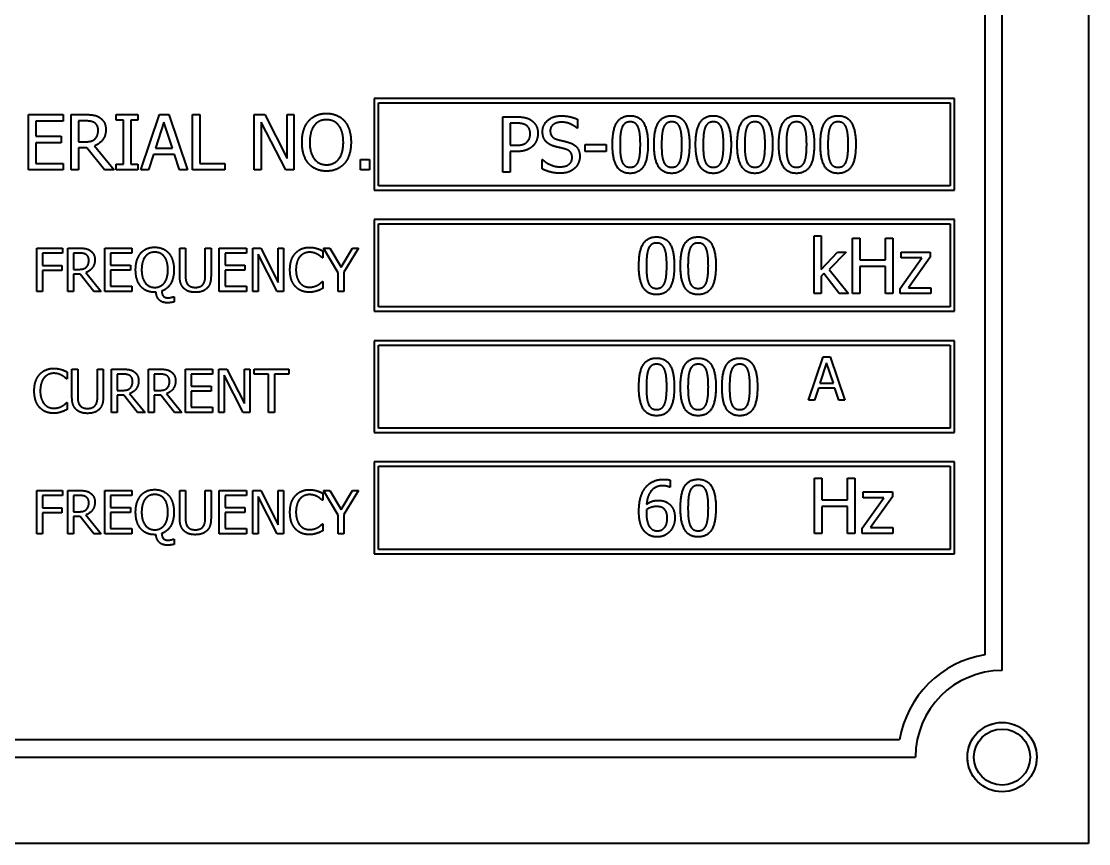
# Model space of a CAD drawing. Header units: inches. Extents: x 6934 to 18973, y 4254 to 7629.
# Drawn here: x 9976.4 to 10038.1, y 5475.7 to 5523.2 of the extents above; entities that cross this region are included whole.
import ezdxf

# ---------------------------------------------------------------- set-up
doc = ezdxf.new("R2010")
doc.units = ezdxf.units.IN
doc.header["$MEASUREMENT"] = 0
doc.layers.add('POWER SUPPLY CASE OUTLINE$0$가시적인 것(ISO)', color=3, linetype='Continuous', lineweight=40, true_color=0x00ff00)
doc.layers.add('POWER SUPPLY CASE OUTLINE$0$가시적인 좁은 것(ISO)', color=3, linetype='Continuous', lineweight=35, true_color=0x00ff00)

msp = doc.modelspace()

# ---------------------------------------------------------------- linework, layer by layer
at = {"layer": 'POWER SUPPLY CASE OUTLINE$0$가시적인 것(ISO)'}
for p, q in [((10038.072, 5570.744), (10038.072, 5475.744)), ((10033.072, 5485.744), (10033.072, 5560.744)), ((10032.072, 5559.828), (10032.072, 5486.66)), ((9996.822, 5518.794), (9996.822, 5513.494)), ((10030.322, 5518.794), (9996.822, 5518.794)), ((10030.322, 5513.494), (10030.322, 5518.794)), ((9997.072, 5513.744), (9997.072, 5518.544)), ((9997.072, 5518.544), (10030.072, 5518.544)), ((10030.072, 5518.544), (10030.072, 5513.744)), ((9976.847, 5514.659), (9976.847, 5517.859)), ((9976.847, 5517.859), (9978.849, 5517.859)), ((9978.849, 5517.48), (9977.272, 5517.48)), ((9977.272, 5517.48), (9977.272, 5516.604)), ((9978.849, 5517.859), (9978.849, 5517.48)), ((9979.316, 5514.659), (9979.316, 5517.859)), ((9979.316, 5517.859), (9980.14, 5517.859)), ((9979.741, 5517.491), (9979.741, 5516.287)), ((9980.164, 5517.491), (9979.741, 5517.491)), ((9981.922, 5517.532), (9981.922, 5517.859)), ((9981.922, 5517.859), (9983.161, 5517.859)), ((9982.329, 5517.532), (9981.922, 5517.532)), ((9982.329, 5514.986), (9982.329, 5517.532)), ((9983.161, 5517.532), (9982.754, 5517.532)), ((9982.754, 5517.532), (9982.754, 5514.986)), ((9983.161, 5517.859), (9983.161, 5517.532)), ((9983.343, 5514.659), (9984.422, 5517.859)), ((9984.422, 5517.859), (9984.946, 5517.859)), ((9984.946, 5517.859), (9986.024, 5514.659)), ((9986.328, 5514.659), (9986.328, 5517.859)), ((9986.328, 5517.859), (9986.753, 5517.859)), ((9986.753, 5517.859), (9986.753, 5515.038)), ((9989.891, 5514.659), (9989.891, 5517.859)), ((9989.891, 5517.859), (9990.495, 5517.859)), ((9990.495, 5517.859), (9991.784, 5515.325)), ((9991.784, 5515.325), (9991.784, 5517.859)), ((9991.784, 5517.859), (9992.181, 5517.859)), ((9992.181, 5517.859), (9992.181, 5514.659)), ((10004.244, 5517.729), (10005.048, 5517.729)), ((10004.244, 5514.529), (10004.244, 5517.729)), ((10008.564, 5517.579), (10008.564, 5517.071)), ((9984.673, 5517.423), (9984.181, 5515.917)), ((9985.169, 5515.917), (9984.673, 5517.423)), ((9991.703, 5514.659), (9990.288, 5517.418)), ((9990.288, 5517.418), (9990.288, 5514.659)), ((10004.669, 5517.361), (10004.669, 5516.085)), ((10005.022, 5517.361), (10004.669, 5517.361)), ((10008.564, 5517.071), (10008.533, 5517.071)), ((9977.272, 5516.604), (9978.743, 5516.604)), ((9978.743, 5516.604), (9978.743, 5516.225)), ((9979.741, 5516.287), (9980.114, 5516.287)), ((9978.743, 5516.225), (9977.272, 5516.225)), ((9977.272, 5516.225), (9977.272, 5515.038)), ((9980.229, 5515.932), (9979.741, 5515.932)), ((9979.741, 5515.932), (9979.741, 5514.659)), ((9981.24, 5514.659), (9980.229, 5515.932)), ((9980.654, 5516.052), (9981.792, 5514.659)), ((9984.181, 5515.917), (9985.169, 5515.917)), ((10004.669, 5516.085), (10004.959, 5516.085)), ((10005.029, 5515.722), (10004.669, 5515.722)), ((10004.669, 5515.722), (10004.669, 5514.529)), ((10008.992, 5515.735), (10008.992, 5516.124)), ((10008.992, 5516.124), (10010.203, 5516.124)), ((10010.203, 5515.735), (10008.992, 5515.735)), ((10010.203, 5516.124), (10010.203, 5515.735)), ((9977.272, 5515.038), (9978.849, 5515.038)), ((9978.849, 5515.038), (9978.849, 5514.659)), ((9984.064, 5515.554), (9983.773, 5514.659)), ((9985.285, 5515.554), (9984.064, 5515.554)), ((9985.576, 5514.659), (9985.285, 5515.554)), ((9986.753, 5515.038), (9988.182, 5515.038)), ((9988.182, 5515.038), (9988.182, 5514.659)), ((9996.026, 5514.659), (9996.026, 5515.271)), ((9996.026, 5515.271), (9996.54, 5515.271)), ((9996.54, 5515.271), (9996.54, 5514.659)), ((10006.513, 5514.721), (10006.513, 5515.256)), ((10006.513, 5515.256), (10006.544, 5515.256)), ((9978.849, 5514.659), (9976.847, 5514.659)), ((9979.741, 5514.659), (9979.316, 5514.659)), ((9981.792, 5514.659), (9981.24, 5514.659)), ((9981.922, 5514.659), (9981.922, 5514.986)), ((9981.922, 5514.986), (9982.329, 5514.986)), ((9983.161, 5514.659), (9981.922, 5514.659)), ((9982.754, 5514.986), (9983.161, 5514.986)), ((9983.161, 5514.986), (9983.161, 5514.659)), ((9983.773, 5514.659), (9983.343, 5514.659)), ((9986.024, 5514.659), (9985.576, 5514.659)), ((9988.182, 5514.659), (9986.328, 5514.659)), ((9990.288, 5514.659), (9989.891, 5514.659)), ((9992.181, 5514.659), (9991.703, 5514.659)), ((9996.54, 5514.659), (9996.026, 5514.659)), ((10004.669, 5514.529), (10004.244, 5514.529)), ((9996.822, 5513.494), (10030.322, 5513.494)), ((10030.072, 5513.744), (9997.072, 5513.744)), ((9996.822, 5511.794), (9996.822, 5506.494)), ((10030.322, 5511.794), (9996.822, 5511.794)), ((9997.072, 5506.744), (9997.072, 5511.544)), ((9997.072, 5511.544), (10030.072, 5511.544)), ((10030.072, 5511.544), (10030.072, 5506.744)), ((10030.322, 5506.494), (10030.322, 5511.794)), ((10022.213, 5507.518), (10022.213, 5510.86)), ((10022.213, 5510.86), (10022.617, 5510.86)), ((10022.617, 5510.86), (10022.617, 5508.905)), ((10024.435, 5507.518), (10024.435, 5510.718)), ((10024.435, 5510.718), (10024.86, 5510.718)), ((10024.86, 5510.718), (10024.86, 5509.463)), ((10026.333, 5509.463), (10026.333, 5510.718)), ((10026.333, 5510.718), (10026.758, 5510.718)), ((10026.758, 5510.718), (10026.758, 5507.518)), ((9977.326, 5507.645), (9977.326, 5510.145)), ((9977.326, 5510.145), (9978.821, 5510.145)), ((9978.821, 5510.145), (9978.821, 5509.849)), ((9979.118, 5507.645), (9979.118, 5510.145)), ((9979.118, 5510.145), (9979.763, 5510.145)), ((9981.252, 5507.645), (9981.252, 5510.145)), ((9981.252, 5510.145), (9982.816, 5510.145)), ((9982.816, 5510.145), (9982.816, 5509.849)), ((9985.583, 5508.585), (9985.583, 5510.145)), ((9985.583, 5510.145), (9985.915, 5510.145)), ((9985.915, 5510.145), (9985.915, 5508.585)), ((9987.06, 5508.576), (9987.06, 5510.145)), ((9987.06, 5510.145), (9987.392, 5510.145)), ((9987.392, 5510.145), (9987.392, 5508.585)), ((9987.868, 5507.645), (9987.868, 5510.145)), ((9987.868, 5510.145), (9989.433, 5510.145)), ((9989.433, 5510.145), (9989.433, 5509.849)), ((9989.797, 5507.645), (9989.797, 5510.145)), ((9989.797, 5510.145), (9990.269, 5510.145)), ((9990.269, 5510.145), (9991.276, 5508.165)), ((9991.276, 5508.165), (9991.276, 5510.145)), ((9991.276, 5510.145), (9991.586, 5510.145)), ((9991.586, 5510.145), (9991.586, 5507.645)), ((9993.886, 5510.145), (9994.254, 5510.145)), ((9994.73, 5508.716), (9993.886, 5510.145)), ((9994.254, 5510.145), (9994.898, 5509.044)), ((9994.898, 5509.044), (9995.555, 5510.145)), ((9995.907, 5510.145), (9995.063, 5508.751)), ((9995.555, 5510.145), (9995.907, 5510.145)), ((9978.821, 5509.849), (9977.658, 5509.849)), ((9977.658, 5509.849), (9977.658, 5509.144)), ((9979.451, 5509.857), (9979.451, 5508.917)), ((9979.781, 5509.857), (9979.451, 5509.857)), ((9982.816, 5509.849), (9981.584, 5509.849)), ((9981.584, 5509.849), (9981.584, 5509.164)), ((9989.433, 5509.849), (9988.201, 5509.849)), ((9988.201, 5509.849), (9988.201, 5509.164)), ((9991.213, 5507.645), (9990.107, 5509.8)), ((9990.107, 5509.8), (9990.107, 5507.645)), ((9993.847, 5509.577), (9993.821, 5509.577)), ((9993.847, 5509.978), (9993.847, 5509.577)), ((10022.617, 5508.905), (10023.566, 5509.919)), ((10024.069, 5509.919), (10023.084, 5508.915)), ((10023.566, 5509.919), (10024.069, 5509.919)), ((10024.86, 5509.463), (10026.333, 5509.463)), ((10027.189, 5507.818), (10028.444, 5509.587)), ((10027.241, 5509.587), (10027.241, 5509.919)), ((10027.241, 5509.919), (10028.929, 5509.919)), ((10028.444, 5509.587), (10027.241, 5509.587)), ((10028.929, 5509.631), (10027.669, 5507.857)), ((10028.929, 5509.919), (10028.929, 5509.631)), ((9977.658, 5509.144), (9978.772, 5509.144)), ((9978.772, 5508.848), (9977.658, 5508.848)), ((9977.658, 5508.848), (9977.658, 5507.645)), ((9978.772, 5509.144), (9978.772, 5508.848)), ((9979.451, 5508.917), (9979.742, 5508.917)), ((9981.584, 5509.164), (9982.733, 5509.164)), ((9981.584, 5508.868), (9981.584, 5507.94)), ((9982.733, 5508.868), (9981.584, 5508.868)), ((9982.733, 5509.164), (9982.733, 5508.868)), ((9988.201, 5509.164), (9989.349, 5509.164)), ((9988.201, 5508.868), (9988.201, 5507.94)), ((9989.349, 5508.868), (9988.201, 5508.868)), ((9989.349, 5509.164), (9989.349, 5508.868)), ((10023.084, 5508.915), (10024.202, 5507.518)), ((10026.333, 5509.084), (10024.86, 5509.084)), ((10024.86, 5509.084), (10024.86, 5507.518)), ((10026.333, 5507.518), (10026.333, 5509.084)), ((9979.832, 5508.639), (9979.451, 5508.639)), ((9979.451, 5508.639), (9979.451, 5507.645)), ((9980.622, 5507.645), (9979.832, 5508.639)), ((9980.164, 5508.732), (9981.053, 5507.645)), ((9994.73, 5507.645), (9994.73, 5508.716)), ((9995.063, 5508.751), (9995.063, 5507.645)), ((10022.778, 5508.677), (10022.617, 5508.521)), ((10022.617, 5508.521), (10022.617, 5507.518)), ((10023.67, 5507.518), (10022.778, 5508.677)), ((9977.658, 5507.645), (9977.326, 5507.645)), ((9979.451, 5507.645), (9979.118, 5507.645)), ((9981.053, 5507.645), (9980.622, 5507.645)), ((9982.816, 5507.645), (9981.252, 5507.645)), ((9981.584, 5507.94), (9982.816, 5507.94)), ((9982.816, 5507.94), (9982.816, 5507.645)), ((9989.433, 5507.645), (9987.868, 5507.645)), ((9988.201, 5507.94), (9989.433, 5507.94)), ((9989.433, 5507.94), (9989.433, 5507.645)), ((9990.107, 5507.645), (9989.797, 5507.645)), ((9991.586, 5507.645), (9991.213, 5507.645)), ((9993.823, 5508.212), (9993.847, 5508.212)), ((9993.847, 5508.212), (9993.847, 5507.815)), ((9995.063, 5507.645), (9994.73, 5507.645)), ((10027.189, 5507.518), (10027.189, 5507.818)), ((10027.669, 5507.857), (10028.952, 5507.857)), ((10028.952, 5507.857), (10028.952, 5507.518)), ((9984.22, 5507.592), (9984.143, 5507.592)), ((9985.212, 5507.335), (9985.257, 5507.335)), ((9985.257, 5507.335), (9985.257, 5507.033)), ((10022.617, 5507.518), (10022.213, 5507.518)), ((10024.202, 5507.518), (10023.67, 5507.518)), ((10024.86, 5507.518), (10024.435, 5507.518)), ((10026.758, 5507.518), (10026.333, 5507.518)), ((10028.952, 5507.518), (10027.189, 5507.518)), ((9996.822, 5506.494), (10030.322, 5506.494)), ((10030.072, 5506.744), (9997.072, 5506.744)), ((9996.822, 5504.794), (9996.822, 5499.494)), ((10030.322, 5504.794), (9996.822, 5504.794)), ((9997.072, 5499.744), (9997.072, 5504.544)), ((9997.072, 5504.544), (10030.072, 5504.544)), ((10030.072, 5504.544), (10030.072, 5499.744)), ((10030.322, 5499.494), (10030.322, 5504.794)), ((10021.903, 5501.36), (10022.746, 5503.86)), ((10022.943, 5503.52), (10022.558, 5502.343)), ((10022.746, 5503.86), (10023.155, 5503.86)), ((10023.33, 5502.343), (10022.943, 5503.52)), ((10023.155, 5503.86), (10023.998, 5501.36)), ((9979.08, 5502.987), (9979.08, 5502.585)), ((9979.36, 5501.593), (9979.36, 5503.153)), ((9979.36, 5503.153), (9979.692, 5503.153)), ((9979.692, 5503.153), (9979.692, 5501.593)), ((9980.836, 5501.585), (9980.836, 5503.153)), ((9980.836, 5503.153), (9981.169, 5503.153)), ((9981.169, 5503.153), (9981.169, 5501.593)), ((9981.645, 5500.653), (9981.645, 5503.153)), ((9981.645, 5503.153), (9982.289, 5503.153)), ((9981.977, 5502.865), (9981.977, 5501.925)), ((9982.307, 5502.865), (9981.977, 5502.865)), ((9983.778, 5500.653), (9983.778, 5503.153)), ((9983.778, 5503.153), (9984.422, 5503.153)), ((9984.11, 5502.865), (9984.11, 5501.925)), ((9984.441, 5502.865), (9984.11, 5502.865)), ((9985.911, 5500.653), (9985.911, 5503.153)), ((9985.911, 5503.153), (9987.475, 5503.153)), ((9987.475, 5502.857), (9986.244, 5502.857)), ((9986.244, 5502.857), (9986.244, 5502.172)), ((9987.475, 5503.153), (9987.475, 5502.857)), ((9987.84, 5500.653), (9987.84, 5503.153)), ((9987.84, 5503.153), (9988.312, 5503.153)), ((9989.256, 5500.653), (9988.15, 5502.808)), ((9988.15, 5502.808), (9988.15, 5500.653)), ((9988.312, 5503.153), (9989.319, 5501.173)), ((9989.319, 5501.173), (9989.319, 5503.153)), ((9989.319, 5503.153), (9989.629, 5503.153)), ((9989.629, 5503.153), (9989.629, 5500.653)), ((9989.88, 5502.857), (9989.88, 5503.153)), ((9989.88, 5503.153), (9991.89, 5503.153)), ((9990.719, 5502.857), (9989.88, 5502.857)), ((9990.719, 5500.653), (9990.719, 5502.857)), ((9991.051, 5502.857), (9991.051, 5500.653)), ((9991.89, 5502.857), (9991.051, 5502.857)), ((9991.89, 5503.153), (9991.89, 5502.857)), ((9979.08, 5502.585), (9979.054, 5502.585)), ((9986.244, 5502.172), (9987.392, 5502.172)), ((9987.392, 5502.172), (9987.392, 5501.876)), ((10022.467, 5502.059), (10022.24, 5501.36)), ((10023.421, 5502.059), (10022.467, 5502.059)), ((10022.558, 5502.343), (10023.33, 5502.343)), ((10023.648, 5501.36), (10023.421, 5502.059)), ((9981.977, 5501.925), (9982.269, 5501.925)), ((9982.358, 5501.647), (9981.977, 5501.647)), ((9981.977, 5501.647), (9981.977, 5500.653)), ((9983.148, 5500.653), (9982.358, 5501.647)), ((9982.69, 5501.741), (9983.58, 5500.653)), ((9984.11, 5501.925), (9984.402, 5501.925)), ((9984.491, 5501.647), (9984.11, 5501.647)), ((9984.11, 5501.647), (9984.11, 5500.653)), ((9985.281, 5500.653), (9984.491, 5501.647)), ((9984.824, 5501.741), (9985.713, 5500.653)), ((9986.244, 5501.876), (9986.244, 5500.948)), ((9987.392, 5501.876), (9986.244, 5501.876)), ((9979.056, 5501.22), (9979.08, 5501.22)), ((9979.08, 5501.22), (9979.08, 5500.823)), ((9986.244, 5500.948), (9987.475, 5500.948)), ((9987.475, 5500.948), (9987.475, 5500.653)), ((10022.24, 5501.36), (10021.903, 5501.36)), ((10023.998, 5501.36), (10023.648, 5501.36)), ((9981.977, 5500.653), (9981.645, 5500.653)), ((9983.58, 5500.653), (9983.148, 5500.653)), ((9984.11, 5500.653), (9983.778, 5500.653)), ((9985.713, 5500.653), (9985.281, 5500.653)), ((9987.475, 5500.653), (9985.911, 5500.653)), ((9988.15, 5500.653), (9987.84, 5500.653)), ((9989.629, 5500.653), (9989.256, 5500.653)), ((9991.051, 5500.653), (9990.719, 5500.653)), ((10030.072, 5499.744), (9997.072, 5499.744)), ((9996.822, 5499.494), (10030.322, 5499.494)), ((9996.822, 5497.794), (9996.822, 5492.494)), ((10030.322, 5497.794), (9996.822, 5497.794)), ((10030.322, 5492.494), (10030.322, 5497.794)), ((9997.072, 5492.744), (9997.072, 5497.544)), ((9997.072, 5497.544), (10030.072, 5497.544)), ((10030.072, 5497.544), (10030.072, 5492.744)), ((10013.898, 5496.745), (10013.898, 5496.333)), ((10022.244, 5493.66), (10022.244, 5496.86)), ((10022.244, 5496.86), (10022.669, 5496.86)), ((10022.669, 5496.86), (10022.669, 5495.605)), ((10024.142, 5495.605), (10024.142, 5496.86)), ((10024.142, 5496.86), (10024.567, 5496.86)), ((10024.567, 5496.86), (10024.567, 5493.66)), ((9977.326, 5493.645), (9977.326, 5496.145)), ((9977.326, 5496.145), (9978.821, 5496.145)), ((9978.821, 5496.145), (9978.821, 5495.849)), ((9979.118, 5493.645), (9979.118, 5496.145)), ((9979.118, 5496.145), (9979.763, 5496.145)), ((9981.252, 5493.645), (9981.252, 5496.145)), ((9981.252, 5496.145), (9982.816, 5496.145)), ((9982.816, 5496.145), (9982.816, 5495.849)), ((9985.583, 5494.585), (9985.583, 5496.145)), ((9985.583, 5496.145), (9985.915, 5496.145)), ((9985.915, 5496.145), (9985.915, 5494.585)), ((9987.06, 5494.576), (9987.06, 5496.145)), ((9987.06, 5496.145), (9987.392, 5496.145)), ((9987.392, 5496.145), (9987.392, 5494.585)), ((9987.868, 5493.645), (9987.868, 5496.145)), ((9987.868, 5496.145), (9989.433, 5496.145)), ((9989.433, 5496.145), (9989.433, 5495.849)), ((9989.797, 5493.645), (9989.797, 5496.145)), ((9989.797, 5496.145), (9990.269, 5496.145)), ((9990.269, 5496.145), (9991.276, 5494.165)), ((9991.276, 5494.165), (9991.276, 5496.145)), ((9991.276, 5496.145), (9991.586, 5496.145)), ((9991.586, 5496.145), (9991.586, 5493.645)), ((9993.847, 5495.978), (9993.847, 5495.577)), ((9993.886, 5496.145), (9994.254, 5496.145)), ((9994.73, 5494.716), (9993.886, 5496.145)), ((9994.254, 5496.145), (9994.898, 5495.044)), ((9994.898, 5495.044), (9995.555, 5496.145)), ((9995.907, 5496.145), (9995.063, 5494.751)), ((9995.555, 5496.145), (9995.907, 5496.145)), ((10013.898, 5496.333), (10013.88, 5496.333)), ((10025.05, 5495.73), (10025.05, 5496.062)), ((10025.05, 5496.062), (10026.738, 5496.062)), ((10026.738, 5496.062), (10026.738, 5495.774)), ((9978.821, 5495.849), (9977.658, 5495.849)), ((9977.658, 5495.849), (9977.658, 5495.144)), ((9979.451, 5495.857), (9979.451, 5494.917)), ((9979.781, 5495.857), (9979.451, 5495.857)), ((9982.816, 5495.849), (9981.584, 5495.849)), ((9981.584, 5495.849), (9981.584, 5495.164)), ((9989.433, 5495.849), (9988.201, 5495.849)), ((9988.201, 5495.849), (9988.201, 5495.164)), ((9991.213, 5493.645), (9990.107, 5495.8)), ((9990.107, 5495.8), (9990.107, 5493.645)), ((9993.847, 5495.577), (9993.821, 5495.577)), ((10022.669, 5495.605), (10024.142, 5495.605)), ((10024.998, 5493.961), (10026.253, 5495.73)), ((10026.253, 5495.73), (10025.05, 5495.73)), ((10026.738, 5495.774), (10025.477, 5494)), ((9977.658, 5495.144), (9978.772, 5495.144)), ((9978.772, 5494.848), (9977.658, 5494.848)), ((9977.658, 5494.848), (9977.658, 5493.645)), ((9978.772, 5495.144), (9978.772, 5494.848)), ((9979.451, 5494.917), (9979.742, 5494.917)), ((9980.164, 5494.732), (9981.053, 5493.645)), ((9981.584, 5495.164), (9982.733, 5495.164)), ((9981.584, 5494.868), (9981.584, 5493.94)), ((9982.733, 5494.868), (9981.584, 5494.868)), ((9982.733, 5495.164), (9982.733, 5494.868)), ((9988.201, 5495.164), (9989.349, 5495.164)), ((9988.201, 5494.868), (9988.201, 5493.94)), ((9989.349, 5494.868), (9988.201, 5494.868)), ((9989.349, 5495.164), (9989.349, 5494.868)), ((9994.73, 5493.645), (9994.73, 5494.716)), ((9995.063, 5494.751), (9995.063, 5493.645)), ((10024.142, 5495.227), (10022.669, 5495.227)), ((10022.669, 5495.227), (10022.669, 5493.66)), ((10024.142, 5493.66), (10024.142, 5495.227)), ((9979.832, 5494.639), (9979.451, 5494.639)), ((9979.451, 5494.639), (9979.451, 5493.645)), ((9980.622, 5493.645), (9979.832, 5494.639)), ((9993.823, 5494.212), (9993.847, 5494.212)), ((9993.847, 5494.212), (9993.847, 5493.815)), ((9977.658, 5493.645), (9977.326, 5493.645)), ((9979.451, 5493.645), (9979.118, 5493.645)), ((9981.053, 5493.645), (9980.622, 5493.645)), ((9982.816, 5493.645), (9981.252, 5493.645)), ((9981.584, 5493.94), (9982.816, 5493.94)), ((9982.816, 5493.94), (9982.816, 5493.645)), ((9984.22, 5493.592), (9984.143, 5493.592)), ((9989.433, 5493.645), (9987.868, 5493.645)), ((9988.201, 5493.94), (9989.433, 5493.94)), ((9989.433, 5493.94), (9989.433, 5493.645)), ((9990.107, 5493.645), (9989.797, 5493.645)), ((9991.586, 5493.645), (9991.213, 5493.645)), ((9995.063, 5493.645), (9994.73, 5493.645)), ((10022.669, 5493.66), (10022.244, 5493.66)), ((10024.567, 5493.66), (10024.142, 5493.66)), ((10024.998, 5493.66), (10024.998, 5493.961)), ((10026.761, 5493.66), (10024.998, 5493.66)), ((10025.477, 5494), (10026.761, 5494)), ((10026.761, 5494), (10026.761, 5493.66)), ((9985.212, 5493.335), (9985.257, 5493.335)), ((9985.257, 5493.335), (9985.257, 5493.033)), ((9996.822, 5492.494), (10030.322, 5492.494)), ((10030.072, 5492.744), (9997.072, 5492.744)), ((10027.156, 5481.744), (9898.988, 5481.744)), ((9898.072, 5480.744), (10028.072, 5480.744)), ((10038.072, 5475.744), (9888.072, 5475.744))]:
    msp.add_line(p, q, dxfattribs=at)
for radius in [2.002, 1.621]:
    msp.add_circle((10033.072, 5480.744), radius, dxfattribs=at)
for radius, start, end in [(6, 99.59407, 170.40593), (5, 90, 180)]:
    msp.add_arc((10033.072, 5480.744), radius, start, end, dxfattribs=at)
for points in [[(9980.14, 5517.859), (9980.415, 5517.859), (9980.786, 5517.799), (9980.955, 5517.69)], [(9980.672, 5517.382), (9980.581, 5517.441), (9980.34, 5517.491), (9980.164, 5517.491)], [(9980.955, 5517.69), (9981.123, 5517.581), (9981.318, 5517.242), (9981.318, 5516.99)], [(9992.647, 5516.259), (9992.647, 5516.661), (9992.847, 5517.273), (9993.031, 5517.493)], [(9993.031, 5517.493), (9993.218, 5517.706), (9993.739, 5517.926), (9994.061, 5517.926)], [(9994.063, 5517.558), (9993.832, 5517.558), (9993.485, 5517.397), (9993.353, 5517.226)], [(9994.061, 5517.926), (9994.387, 5517.926), (9994.911, 5517.698), (9995.093, 5517.493)], [(9994.771, 5517.226), (9994.644, 5517.392), (9994.286, 5517.558), (9994.063, 5517.558)], [(9995.093, 5517.493), (9995.274, 5517.281), (9995.477, 5516.658), (9995.477, 5516.259)], [(10005.048, 5517.729), (10005.333, 5517.729), (10005.732, 5517.636), (10005.885, 5517.53)], [(10005.885, 5517.53), (10006.064, 5517.408), (10006.266, 5517.032), (10006.266, 5516.765)], [(10006.536, 5516.871), (10006.536, 5517.26), (10007.143, 5517.787), (10007.612, 5517.787)], [(10007.612, 5517.787), (10007.882, 5517.787), (10008.359, 5517.68), (10008.564, 5517.579)], [(10010.574, 5516.127), (10010.574, 5516.993), (10011.074, 5517.794), (10011.598, 5517.794)], [(10011.598, 5517.794), (10012.124, 5517.794), (10012.62, 5516.965), (10012.62, 5516.129)], [(10012.975, 5516.127), (10012.975, 5516.993), (10013.475, 5517.794), (10013.999, 5517.794)], [(10013.999, 5517.794), (10014.526, 5517.794), (10015.021, 5516.965), (10015.021, 5516.129)], [(10015.376, 5516.127), (10015.376, 5516.993), (10015.877, 5517.794), (10016.401, 5517.794)], [(10016.401, 5517.794), (10016.927, 5517.794), (10017.422, 5516.965), (10017.422, 5516.129)], [(10017.778, 5516.127), (10017.778, 5516.993), (10018.278, 5517.794), (10018.802, 5517.794)], [(10018.802, 5517.794), (10019.328, 5517.794), (10019.824, 5516.965), (10019.824, 5516.129)], [(10020.179, 5516.127), (10020.179, 5516.993), (10020.679, 5517.794), (10021.203, 5517.794)], [(10021.203, 5517.794), (10021.73, 5517.794), (10022.225, 5516.965), (10022.225, 5516.129)], [(10022.58, 5516.127), (10022.58, 5516.993), (10023.081, 5517.794), (10023.604, 5517.794)], [(10023.604, 5517.794), (10024.131, 5517.794), (10024.626, 5516.965), (10024.626, 5516.129)], [(9981.318, 5516.99), (9981.318, 5516.64), (9980.96, 5516.166), (9980.654, 5516.052)], [(9980.874, 5516.957), (9980.874, 5517.097), (9980.776, 5517.312), (9980.672, 5517.382)], [(9980.693, 5516.453), (9980.786, 5516.542), (9980.874, 5516.791), (9980.874, 5516.957)], [(9993.353, 5517.226), (9993.226, 5517.063), (9993.091, 5516.57), (9993.091, 5516.259)], [(9995.033, 5516.259), (9995.033, 5516.575), (9994.896, 5517.065), (9994.771, 5517.226)], [(10005.592, 5517.239), (10005.491, 5517.307), (10005.221, 5517.361), (10005.022, 5517.361)], [(10005.823, 5516.752), (10005.823, 5516.918), (10005.709, 5517.162), (10005.592, 5517.239)], [(10006.744, 5516.293), (10006.645, 5516.399), (10006.536, 5516.684), (10006.536, 5516.871)], [(10007.641, 5517.418), (10007.345, 5517.418), (10006.98, 5517.141), (10006.98, 5516.915)], [(10006.98, 5516.915), (10006.98, 5516.713), (10007.195, 5516.472), (10007.397, 5516.417)], [(10008.533, 5517.071), (10008.38, 5517.211), (10007.903, 5517.418), (10007.641, 5517.418)], [(10011.121, 5517.102), (10011.056, 5516.939), (10011.009, 5516.441), (10011.009, 5516.127)], [(10011.598, 5517.439), (10011.419, 5517.439), (10011.188, 5517.271), (10011.121, 5517.102)], [(10012.067, 5517.107), (10012.003, 5517.271), (10011.777, 5517.439), (10011.598, 5517.439)], [(10012.184, 5516.129), (10012.184, 5516.459), (10012.132, 5516.944), (10012.067, 5517.107)], [(10013.522, 5517.102), (10013.457, 5516.939), (10013.411, 5516.441), (10013.411, 5516.127)], [(10013.999, 5517.439), (10013.82, 5517.439), (10013.59, 5517.271), (10013.522, 5517.102)], [(10014.469, 5517.107), (10014.404, 5517.271), (10014.178, 5517.439), (10013.999, 5517.439)], [(10014.585, 5516.129), (10014.585, 5516.459), (10014.533, 5516.944), (10014.469, 5517.107)], [(10015.923, 5517.102), (10015.859, 5516.939), (10015.812, 5516.441), (10015.812, 5516.127)], [(10016.401, 5517.439), (10016.222, 5517.439), (10015.991, 5517.271), (10015.923, 5517.102)], [(10016.87, 5517.107), (10016.805, 5517.271), (10016.58, 5517.439), (10016.401, 5517.439)], [(10016.987, 5516.129), (10016.987, 5516.459), (10016.935, 5516.944), (10016.87, 5517.107)], [(10018.325, 5517.102), (10018.26, 5516.939), (10018.213, 5516.441), (10018.213, 5516.127)], [(10018.802, 5517.439), (10018.623, 5517.439), (10018.392, 5517.271), (10018.325, 5517.102)], [(10019.271, 5517.107), (10019.206, 5517.271), (10018.981, 5517.439), (10018.802, 5517.439)], [(10019.388, 5516.129), (10019.388, 5516.459), (10019.336, 5516.944), (10019.271, 5517.107)], [(10020.726, 5517.102), (10020.661, 5516.939), (10020.615, 5516.441), (10020.615, 5516.127)], [(10021.203, 5517.439), (10021.024, 5517.439), (10020.793, 5517.271), (10020.726, 5517.102)], [(10021.673, 5517.107), (10021.608, 5517.271), (10021.382, 5517.439), (10021.203, 5517.439)], [(10021.789, 5516.129), (10021.789, 5516.459), (10021.737, 5516.944), (10021.673, 5517.107)], [(10023.127, 5517.102), (10023.063, 5516.939), (10023.016, 5516.441), (10023.016, 5516.127)], [(10023.604, 5517.439), (10023.426, 5517.439), (10023.195, 5517.271), (10023.127, 5517.102)], [(10024.074, 5517.107), (10024.009, 5517.271), (10023.783, 5517.439), (10023.604, 5517.439)], [(10024.191, 5516.129), (10024.191, 5516.459), (10024.139, 5516.944), (10024.074, 5517.107)], [(9980.114, 5516.287), (9980.299, 5516.287), (9980.592, 5516.352), (9980.693, 5516.453)], [(9993.029, 5515.027), (9992.844, 5515.24), (9992.647, 5515.865), (9992.647, 5516.259)], [(9993.091, 5516.259), (9993.091, 5515.629), (9993.62, 5514.96), (9994.063, 5514.96)], [(9994.063, 5514.96), (9994.507, 5514.96), (9995.033, 5515.629), (9995.033, 5516.259)], [(9995.477, 5516.259), (9995.477, 5515.87), (9995.279, 5515.24), (9995.093, 5515.027)], [(10004.959, 5516.085), (10005.219, 5516.085), (10005.538, 5516.168), (10005.641, 5516.277)], [(10005.641, 5516.277), (10005.737, 5516.373), (10005.823, 5516.599), (10005.823, 5516.752)], [(10006.266, 5516.765), (10006.266, 5516.557), (10006.119, 5516.184), (10005.986, 5516.054)], [(10007.273, 5516.01), (10007.107, 5516.054), (10006.845, 5516.187), (10006.744, 5516.293)], [(10007.397, 5516.417), (10007.532, 5516.381), (10007.923, 5516.288), (10008.053, 5516.249)], [(10008.053, 5516.249), (10008.382, 5516.148), (10008.688, 5515.741), (10008.688, 5515.442)], [(10005.986, 5516.054), (10005.82, 5515.891), (10005.372, 5515.722), (10005.029, 5515.722)], [(10007.851, 5515.865), (10007.703, 5515.906), (10007.457, 5515.964), (10007.273, 5516.01)], [(10008.245, 5515.375), (10008.245, 5515.567), (10008.056, 5515.805), (10007.851, 5515.865)], [(10011.598, 5514.462), (10011.069, 5514.462), (10010.574, 5515.284), (10010.574, 5516.127)], [(10011.009, 5516.127), (10011.009, 5515.79), (10011.051, 5515.339), (10011.118, 5515.162)], [(10012.62, 5516.129), (10012.62, 5515.269), (10012.119, 5514.462), (10011.598, 5514.462)], [(10012.07, 5515.154), (10012.132, 5515.313), (10012.184, 5515.8), (10012.184, 5516.129)], [(10013.999, 5514.462), (10013.47, 5514.462), (10012.975, 5515.284), (10012.975, 5516.127)], [(10013.411, 5516.127), (10013.411, 5515.79), (10013.452, 5515.339), (10013.52, 5515.162)], [(10015.021, 5516.129), (10015.021, 5515.269), (10014.521, 5514.462), (10013.999, 5514.462)], [(10014.471, 5515.154), (10014.533, 5515.313), (10014.585, 5515.8), (10014.585, 5516.129)], [(10016.401, 5514.462), (10015.872, 5514.462), (10015.376, 5515.284), (10015.376, 5516.127)], [(10015.812, 5516.127), (10015.812, 5515.79), (10015.853, 5515.339), (10015.921, 5515.162)], [(10017.422, 5516.129), (10017.422, 5515.269), (10016.922, 5514.462), (10016.401, 5514.462)], [(10016.873, 5515.154), (10016.935, 5515.313), (10016.987, 5515.8), (10016.987, 5516.129)], [(10018.802, 5514.462), (10018.273, 5514.462), (10017.778, 5515.284), (10017.778, 5516.127)], [(10018.213, 5516.127), (10018.213, 5515.79), (10018.255, 5515.339), (10018.322, 5515.162)], [(10019.824, 5516.129), (10019.824, 5515.269), (10019.323, 5514.462), (10018.802, 5514.462)], [(10019.274, 5515.154), (10019.336, 5515.313), (10019.388, 5515.8), (10019.388, 5516.129)], [(10021.203, 5514.462), (10020.674, 5514.462), (10020.179, 5515.284), (10020.179, 5516.127)], [(10020.615, 5516.127), (10020.615, 5515.79), (10020.656, 5515.339), (10020.723, 5515.162)], [(10022.225, 5516.129), (10022.225, 5515.269), (10021.724, 5514.462), (10021.203, 5514.462)], [(10021.675, 5515.154), (10021.737, 5515.313), (10021.789, 5515.8), (10021.789, 5516.129)], [(10023.604, 5514.462), (10023.075, 5514.462), (10022.58, 5515.284), (10022.58, 5516.127)], [(10023.016, 5516.127), (10023.016, 5515.79), (10023.057, 5515.339), (10023.125, 5515.162)], [(10024.626, 5516.129), (10024.626, 5515.269), (10024.126, 5514.462), (10023.604, 5514.462)], [(10024.076, 5515.154), (10024.139, 5515.313), (10024.191, 5515.8), (10024.191, 5516.129)], [(9994.061, 5514.592), (9993.736, 5514.592), (9993.218, 5514.812), (9993.029, 5515.027)], [(9995.093, 5515.027), (9994.896, 5514.804), (9994.374, 5514.592), (9994.061, 5514.592)], [(10006.544, 5515.256), (10006.754, 5515.059), (10007.286, 5514.841), (10007.532, 5514.841)], [(10007.532, 5514.841), (10007.885, 5514.841), (10008.245, 5515.134), (10008.245, 5515.375)], [(10008.688, 5515.442), (10008.688, 5515.253), (10008.535, 5514.89), (10008.398, 5514.763)], [(10011.118, 5515.162), (10011.18, 5514.996), (10011.411, 5514.817), (10011.598, 5514.817)], [(10011.598, 5514.817), (10011.774, 5514.817), (10012.005, 5514.986), (10012.07, 5515.154)], [(10013.52, 5515.162), (10013.582, 5514.996), (10013.813, 5514.817), (10013.999, 5514.817)], [(10013.999, 5514.817), (10014.176, 5514.817), (10014.406, 5514.986), (10014.471, 5515.154)], [(10015.921, 5515.162), (10015.983, 5514.996), (10016.214, 5514.817), (10016.401, 5514.817)], [(10016.401, 5514.817), (10016.577, 5514.817), (10016.808, 5514.986), (10016.873, 5515.154)], [(10018.322, 5515.162), (10018.384, 5514.996), (10018.615, 5514.817), (10018.802, 5514.817)], [(10018.802, 5514.817), (10018.978, 5514.817), (10019.209, 5514.986), (10019.274, 5515.154)], [(10020.723, 5515.162), (10020.786, 5514.996), (10021.016, 5514.817), (10021.203, 5514.817)], [(10021.203, 5514.817), (10021.38, 5514.817), (10021.61, 5514.986), (10021.675, 5515.154)], [(10023.125, 5515.162), (10023.187, 5514.996), (10023.418, 5514.817), (10023.604, 5514.817)], [(10023.604, 5514.817), (10023.781, 5514.817), (10024.012, 5514.986), (10024.076, 5515.154)], [(10007.563, 5514.472), (10007.216, 5514.472), (10006.728, 5514.618), (10006.513, 5514.721)], [(10008.398, 5514.763), (10008.245, 5514.623), (10007.856, 5514.472), (10007.563, 5514.472)], [(10012.098, 5509.127), (10012.098, 5509.993), (10012.599, 5510.794), (10013.123, 5510.794)], [(10013.123, 5510.794), (10013.649, 5510.794), (10014.145, 5509.965), (10014.145, 5509.129)], [(10014.5, 5509.127), (10014.5, 5509.993), (10015, 5510.794), (10015.524, 5510.794)], [(10015.524, 5510.794), (10016.051, 5510.794), (10016.546, 5509.965), (10016.546, 5509.129)], [(9979.763, 5510.145), (9979.977, 5510.145), (9980.267, 5510.098), (9980.399, 5510.013)], [(9983.339, 5509.857), (9983.484, 5510.025), (9983.892, 5510.197), (9984.143, 5510.197)], [(9984.143, 5510.197), (9984.398, 5510.197), (9984.807, 5510.019), (9984.949, 5509.857)], [(9992.263, 5509.845), (9992.413, 5510.013), (9992.822, 5510.189), (9993.075, 5510.189)], [(9993.075, 5510.189), (9993.201, 5510.189), (9993.422, 5510.153), (9993.515, 5510.124)], [(9993.515, 5510.124), (9993.596, 5510.098), (9993.764, 5510.023), (9993.847, 5509.978)], [(10012.646, 5510.102), (10012.581, 5509.939), (10012.534, 5509.441), (10012.534, 5509.127)], [(10013.123, 5510.439), (10012.944, 5510.439), (10012.713, 5510.271), (10012.646, 5510.102)], [(10013.592, 5510.107), (10013.527, 5510.271), (10013.302, 5510.439), (10013.123, 5510.439)], [(10013.709, 5509.129), (10013.709, 5509.459), (10013.657, 5509.944), (10013.592, 5510.107)], [(10015.047, 5510.102), (10014.982, 5509.939), (10014.935, 5509.441), (10014.935, 5509.127)], [(10015.524, 5510.439), (10015.345, 5510.439), (10015.114, 5510.271), (10015.047, 5510.102)], [(10015.993, 5510.107), (10015.929, 5510.271), (10015.703, 5510.439), (10015.524, 5510.439)], [(10016.11, 5509.129), (10016.11, 5509.459), (10016.058, 5509.944), (10015.993, 5510.107)], [(9980.178, 5509.772), (9980.107, 5509.818), (9979.919, 5509.857), (9979.781, 5509.857)], [(9980.683, 5509.466), (9980.683, 5509.192), (9980.403, 5508.822), (9980.164, 5508.732)], [(9980.336, 5509.44), (9980.336, 5509.549), (9980.259, 5509.717), (9980.178, 5509.772)], [(9980.399, 5510.013), (9980.531, 5509.928), (9980.683, 5509.662), (9980.683, 5509.466)], [(9983.039, 5508.893), (9983.039, 5509.209), (9983.195, 5509.687), (9983.339, 5509.857)], [(9983.59, 5509.65), (9983.49, 5509.523), (9983.385, 5509.136), (9983.385, 5508.893)], [(9984.145, 5509.91), (9983.965, 5509.91), (9983.693, 5509.784), (9983.59, 5509.65)], [(9984.698, 5509.65), (9984.599, 5509.78), (9984.319, 5509.91), (9984.145, 5509.91)], [(9984.903, 5508.893), (9984.903, 5509.142), (9984.795, 5509.525), (9984.698, 5509.65)], [(9984.949, 5509.857), (9985.091, 5509.693), (9985.249, 5509.205), (9985.249, 5508.893)], [(9991.951, 5508.893), (9991.951, 5509.207), (9992.111, 5509.673), (9992.263, 5509.845)], [(9992.52, 5509.648), (9992.415, 5509.521), (9992.297, 5509.134), (9992.297, 5508.893)], [(9993.073, 5509.906), (9992.913, 5509.906), (9992.627, 5509.774), (9992.52, 5509.648)], [(9993.539, 5509.786), (9993.444, 5509.839), (9993.219, 5509.906), (9993.073, 5509.906)], [(9993.821, 5509.577), (9993.776, 5509.618), (9993.638, 5509.731), (9993.539, 5509.786)], [(9979.742, 5508.917), (9979.886, 5508.917), (9980.115, 5508.968), (9980.194, 5509.047)], [(9980.194, 5509.047), (9980.267, 5509.115), (9980.336, 5509.31), (9980.336, 5509.44)], [(9983.336, 5507.932), (9983.193, 5508.098), (9983.039, 5508.585), (9983.039, 5508.893)], [(9983.385, 5508.893), (9983.385, 5508.4), (9983.798, 5507.876), (9984.145, 5507.876)], [(9984.145, 5507.876), (9984.491, 5507.876), (9984.903, 5508.4), (9984.903, 5508.893)], [(9985.249, 5508.893), (9985.249, 5508.406), (9984.87, 5507.774), (9984.54, 5507.663)], [(9992.265, 5507.928), (9992.115, 5508.09), (9991.951, 5508.576), (9991.951, 5508.893)], [(9992.297, 5508.893), (9992.297, 5508.635), (9992.421, 5508.265), (9992.528, 5508.137)], [(10013.123, 5507.462), (10012.594, 5507.462), (10012.098, 5508.284), (10012.098, 5509.127)], [(10012.534, 5509.127), (10012.534, 5508.79), (10012.576, 5508.339), (10012.643, 5508.162)], [(10014.145, 5509.129), (10014.145, 5508.269), (10013.644, 5507.462), (10013.123, 5507.462)], [(10013.595, 5508.154), (10013.657, 5508.313), (10013.709, 5508.8), (10013.709, 5509.129)], [(10015.524, 5507.462), (10014.995, 5507.462), (10014.5, 5508.284), (10014.5, 5509.127)], [(10014.935, 5509.127), (10014.935, 5508.79), (10014.977, 5508.339), (10015.044, 5508.162)], [(10016.546, 5509.129), (10016.546, 5508.269), (10016.045, 5507.462), (10015.524, 5507.462)], [(10015.996, 5508.154), (10016.058, 5508.313), (10016.11, 5508.8), (10016.11, 5509.129)], [(9985.822, 5507.823), (9985.691, 5507.953), (9985.583, 5508.317), (9985.583, 5508.585)], [(9985.915, 5508.585), (9985.915, 5508.41), (9985.96, 5508.175), (9986.023, 5508.08)], [(9986.953, 5508.08), (9987.016, 5508.175), (9987.06, 5508.408), (9987.06, 5508.576)], [(9987.392, 5508.585), (9987.392, 5508.323), (9987.287, 5507.95), (9987.153, 5507.823)], [(9984.143, 5507.592), (9983.89, 5507.592), (9983.482, 5507.764), (9983.336, 5507.932)], [(9984.54, 5507.663), (9984.548, 5507.57), (9984.597, 5507.42), (9984.635, 5507.377)], [(9986.487, 5507.592), (9986.266, 5507.592), (9985.938, 5507.707), (9985.822, 5507.823)], [(9986.023, 5508.08), (9986.09, 5507.979), (9986.321, 5507.876), (9986.487, 5507.876)], [(9986.487, 5507.876), (9986.643, 5507.876), (9986.886, 5507.979), (9986.953, 5508.08)], [(9987.153, 5507.823), (9987.034, 5507.705), (9986.718, 5507.592), (9986.487, 5507.592)], [(9993.069, 5507.6), (9992.826, 5507.6), (9992.415, 5507.764), (9992.265, 5507.928)], [(9992.528, 5508.137), (9992.633, 5508.013), (9992.915, 5507.888), (9993.073, 5507.888)], [(9993.515, 5507.673), (9993.405, 5507.636), (9993.219, 5507.6), (9993.069, 5507.6)], [(9993.073, 5507.888), (9993.217, 5507.888), (9993.462, 5507.959), (9993.557, 5508.011)], [(9993.847, 5507.815), (9993.764, 5507.776), (9993.618, 5507.705), (9993.515, 5507.673)], [(9993.557, 5508.011), (9993.648, 5508.064), (9993.784, 5508.173), (9993.823, 5508.212)], [(10012.643, 5508.162), (10012.705, 5507.996), (10012.936, 5507.817), (10013.123, 5507.817)], [(10013.123, 5507.817), (10013.299, 5507.817), (10013.53, 5507.986), (10013.595, 5508.154)], [(10015.044, 5508.162), (10015.107, 5507.996), (10015.337, 5507.817), (10015.524, 5507.817)], [(10015.524, 5507.817), (10015.7, 5507.817), (10015.931, 5507.986), (10015.996, 5508.154)], [(9984.868, 5506.986), (9984.586, 5506.986), (9984.236, 5507.3), (9984.22, 5507.592)], [(9984.635, 5507.377), (9984.682, 5507.324), (9984.809, 5507.276), (9984.923, 5507.276)], [(9985.257, 5507.033), (9985.166, 5507.01), (9984.967, 5506.986), (9984.868, 5506.986)], [(9984.923, 5507.276), (9984.99, 5507.276), (9985.172, 5507.318), (9985.212, 5507.335)], [(10012.098, 5502.127), (10012.098, 5502.993), (10012.599, 5503.794), (10013.123, 5503.794)], [(10013.123, 5503.439), (10012.944, 5503.439), (10012.713, 5503.271), (10012.646, 5503.102)], [(10013.123, 5503.794), (10013.649, 5503.794), (10014.145, 5502.965), (10014.145, 5502.129)], [(10013.592, 5503.107), (10013.527, 5503.271), (10013.302, 5503.439), (10013.123, 5503.439)], [(10014.5, 5502.127), (10014.5, 5502.993), (10015, 5503.794), (10015.524, 5503.794)], [(10015.524, 5503.439), (10015.345, 5503.439), (10015.114, 5503.271), (10015.047, 5503.102)], [(10015.524, 5503.794), (10016.051, 5503.794), (10016.546, 5502.965), (10016.546, 5502.129)], [(10015.993, 5503.107), (10015.929, 5503.271), (10015.703, 5503.439), (10015.524, 5503.439)], [(10016.901, 5502.127), (10016.901, 5502.993), (10017.402, 5503.794), (10017.925, 5503.794)], [(10017.925, 5503.439), (10017.746, 5503.439), (10017.516, 5503.271), (10017.448, 5503.102)], [(10017.925, 5503.794), (10018.452, 5503.794), (10018.947, 5502.965), (10018.947, 5502.129)], [(10018.395, 5503.107), (10018.33, 5503.271), (10018.104, 5503.439), (10017.925, 5503.439)], [(9977.184, 5501.901), (9977.184, 5502.215), (9977.344, 5502.681), (9977.496, 5502.853)], [(9977.496, 5502.853), (9977.646, 5503.021), (9978.055, 5503.197), (9978.308, 5503.197)], [(9978.306, 5502.914), (9978.146, 5502.914), (9977.86, 5502.782), (9977.753, 5502.656)], [(9978.772, 5502.794), (9978.677, 5502.847), (9978.452, 5502.914), (9978.306, 5502.914)], [(9978.308, 5503.197), (9978.434, 5503.197), (9978.655, 5503.161), (9978.748, 5503.132)], [(9978.748, 5503.132), (9978.829, 5503.106), (9978.997, 5503.031), (9979.08, 5502.987)], [(9979.054, 5502.585), (9979.009, 5502.626), (9978.871, 5502.739), (9978.772, 5502.794)], [(9982.289, 5503.153), (9982.504, 5503.153), (9982.794, 5503.106), (9982.925, 5503.021)], [(9982.704, 5502.78), (9982.633, 5502.826), (9982.445, 5502.865), (9982.307, 5502.865)], [(9982.862, 5502.448), (9982.862, 5502.557), (9982.785, 5502.725), (9982.704, 5502.78)], [(9982.925, 5503.021), (9983.057, 5502.936), (9983.209, 5502.671), (9983.209, 5502.474)], [(9984.422, 5503.153), (9984.637, 5503.153), (9984.927, 5503.106), (9985.059, 5503.021)], [(9984.838, 5502.78), (9984.767, 5502.826), (9984.578, 5502.865), (9984.441, 5502.865)], [(9984.996, 5502.448), (9984.996, 5502.557), (9984.919, 5502.725), (9984.838, 5502.78)], [(9985.059, 5503.021), (9985.19, 5502.936), (9985.342, 5502.671), (9985.342, 5502.474)], [(10012.646, 5503.102), (10012.581, 5502.939), (10012.534, 5502.441), (10012.534, 5502.127)], [(10013.709, 5502.129), (10013.709, 5502.459), (10013.657, 5502.944), (10013.592, 5503.107)], [(10015.047, 5503.102), (10014.982, 5502.939), (10014.935, 5502.441), (10014.935, 5502.127)], [(10016.11, 5502.129), (10016.11, 5502.459), (10016.058, 5502.944), (10015.993, 5503.107)], [(10017.448, 5503.102), (10017.383, 5502.939), (10017.337, 5502.441), (10017.337, 5502.127)], [(10018.511, 5502.129), (10018.511, 5502.459), (10018.46, 5502.944), (10018.395, 5503.107)], [(9977.753, 5502.656), (9977.648, 5502.529), (9977.53, 5502.142), (9977.53, 5501.901)], [(9983.209, 5502.474), (9983.209, 5502.2), (9982.929, 5501.83), (9982.69, 5501.741)], [(9982.721, 5502.055), (9982.794, 5502.124), (9982.862, 5502.318), (9982.862, 5502.448)], [(9985.342, 5502.474), (9985.342, 5502.2), (9985.063, 5501.83), (9984.824, 5501.741)], [(9984.854, 5502.055), (9984.927, 5502.124), (9984.996, 5502.318), (9984.996, 5502.448)], [(10013.123, 5500.462), (10012.594, 5500.462), (10012.098, 5501.284), (10012.098, 5502.127)], [(10012.534, 5502.127), (10012.534, 5501.79), (10012.576, 5501.339), (10012.643, 5501.162)], [(10014.145, 5502.129), (10014.145, 5501.269), (10013.644, 5500.462), (10013.123, 5500.462)], [(10013.595, 5501.154), (10013.657, 5501.313), (10013.709, 5501.8), (10013.709, 5502.129)], [(10015.524, 5500.462), (10014.995, 5500.462), (10014.5, 5501.284), (10014.5, 5502.127)], [(10014.935, 5502.127), (10014.935, 5501.79), (10014.977, 5501.339), (10015.044, 5501.162)], [(10016.546, 5502.129), (10016.546, 5501.269), (10016.045, 5500.462), (10015.524, 5500.462)], [(10015.996, 5501.154), (10016.058, 5501.313), (10016.11, 5501.8), (10016.11, 5502.129)], [(10017.925, 5500.462), (10017.396, 5500.462), (10016.901, 5501.284), (10016.901, 5502.127)], [(10017.337, 5502.127), (10017.337, 5501.79), (10017.378, 5501.339), (10017.446, 5501.162)], [(10018.947, 5502.129), (10018.947, 5501.269), (10018.447, 5500.462), (10017.925, 5500.462)], [(10018.397, 5501.154), (10018.46, 5501.313), (10018.511, 5501.8), (10018.511, 5502.129)], [(9977.498, 5500.936), (9977.348, 5501.098), (9977.184, 5501.585), (9977.184, 5501.901)], [(9977.53, 5501.901), (9977.53, 5501.643), (9977.654, 5501.273), (9977.761, 5501.145)], [(9979.599, 5500.831), (9979.467, 5500.961), (9979.36, 5501.325), (9979.36, 5501.593)], [(9979.692, 5501.593), (9979.692, 5501.418), (9979.736, 5501.183), (9979.799, 5501.088)], [(9980.729, 5501.088), (9980.792, 5501.183), (9980.836, 5501.416), (9980.836, 5501.585)], [(9981.169, 5501.593), (9981.169, 5501.331), (9981.063, 5500.959), (9980.93, 5500.831)], [(9982.269, 5501.925), (9982.413, 5501.925), (9982.642, 5501.976), (9982.721, 5502.055)], [(9984.402, 5501.925), (9984.546, 5501.925), (9984.775, 5501.976), (9984.854, 5502.055)], [(9978.302, 5500.608), (9978.059, 5500.608), (9977.648, 5500.772), (9977.498, 5500.936)], [(9977.761, 5501.145), (9977.866, 5501.021), (9978.148, 5500.896), (9978.306, 5500.896)], [(9978.306, 5500.896), (9978.45, 5500.896), (9978.695, 5500.967), (9978.79, 5501.019)], [(9978.79, 5501.019), (9978.881, 5501.072), (9979.017, 5501.181), (9979.056, 5501.22)], [(9980.263, 5500.6), (9980.042, 5500.6), (9979.714, 5500.715), (9979.599, 5500.831)], [(9979.799, 5501.088), (9979.866, 5500.987), (9980.097, 5500.884), (9980.263, 5500.884)], [(9980.263, 5500.884), (9980.419, 5500.884), (9980.662, 5500.987), (9980.729, 5501.088)], [(9980.93, 5500.831), (9980.81, 5500.713), (9980.494, 5500.6), (9980.263, 5500.6)], [(10012.643, 5501.162), (10012.705, 5500.996), (10012.936, 5500.817), (10013.123, 5500.817)], [(10013.123, 5500.817), (10013.299, 5500.817), (10013.53, 5500.986), (10013.595, 5501.154)], [(10015.044, 5501.162), (10015.107, 5500.996), (10015.337, 5500.817), (10015.524, 5500.817)], [(10015.524, 5500.817), (10015.7, 5500.817), (10015.931, 5500.986), (10015.996, 5501.154)], [(10017.446, 5501.162), (10017.508, 5500.996), (10017.739, 5500.817), (10017.925, 5500.817)], [(10017.925, 5500.817), (10018.102, 5500.817), (10018.333, 5500.986), (10018.397, 5501.154)], [(9978.748, 5500.681), (9978.638, 5500.645), (9978.452, 5500.608), (9978.302, 5500.608)], [(9979.08, 5500.823), (9978.997, 5500.784), (9978.851, 5500.713), (9978.748, 5500.681)], [(10012.451, 5496.273), (10012.625, 5496.517), (10013.175, 5496.789), (10013.535, 5496.789)], [(10013.535, 5496.789), (10013.641, 5496.789), (10013.828, 5496.768), (10013.898, 5496.745)], [(10014.5, 5495.127), (10014.5, 5495.993), (10015, 5496.794), (10015.524, 5496.794)], [(10015.524, 5496.794), (10016.051, 5496.794), (10016.546, 5495.965), (10016.546, 5495.129)], [(9979.763, 5496.145), (9979.977, 5496.145), (9980.267, 5496.098), (9980.399, 5496.013)], [(9980.399, 5496.013), (9980.531, 5495.928), (9980.683, 5495.662), (9980.683, 5495.466)], [(9983.339, 5495.857), (9983.484, 5496.025), (9983.892, 5496.197), (9984.143, 5496.197)], [(9984.145, 5495.91), (9983.965, 5495.91), (9983.693, 5495.784), (9983.59, 5495.65)], [(9984.143, 5496.197), (9984.398, 5496.197), (9984.807, 5496.019), (9984.949, 5495.857)], [(9984.698, 5495.65), (9984.599, 5495.78), (9984.319, 5495.91), (9984.145, 5495.91)], [(9992.263, 5495.845), (9992.413, 5496.013), (9992.822, 5496.189), (9993.075, 5496.189)], [(9993.073, 5495.906), (9992.913, 5495.906), (9992.627, 5495.774), (9992.52, 5495.648)], [(9993.539, 5495.786), (9993.444, 5495.839), (9993.219, 5495.906), (9993.073, 5495.906)], [(9993.075, 5496.189), (9993.201, 5496.189), (9993.422, 5496.153), (9993.515, 5496.124)], [(9993.515, 5496.124), (9993.596, 5496.098), (9993.764, 5496.023), (9993.847, 5495.978)], [(10012.101, 5494.935), (10012.101, 5495.353), (10012.272, 5496.024), (10012.451, 5496.273)], [(10013.478, 5496.418), (10013.079, 5496.418), (10012.589, 5495.879), (10012.542, 5495.35)], [(10013.88, 5496.333), (10013.82, 5496.364), (10013.603, 5496.418), (10013.478, 5496.418)], [(10015.047, 5496.102), (10014.982, 5495.939), (10014.935, 5495.441), (10014.935, 5495.127)], [(10015.524, 5496.439), (10015.345, 5496.439), (10015.114, 5496.271), (10015.047, 5496.102)], [(10015.993, 5496.107), (10015.929, 5496.271), (10015.703, 5496.439), (10015.524, 5496.439)], [(10016.11, 5495.129), (10016.11, 5495.459), (10016.058, 5495.944), (10015.993, 5496.107)], [(9980.178, 5495.772), (9980.107, 5495.818), (9979.919, 5495.857), (9979.781, 5495.857)], [(9980.683, 5495.466), (9980.683, 5495.192), (9980.403, 5494.822), (9980.164, 5494.732)], [(9980.336, 5495.44), (9980.336, 5495.549), (9980.259, 5495.717), (9980.178, 5495.772)], [(9980.194, 5495.047), (9980.267, 5495.115), (9980.336, 5495.31), (9980.336, 5495.44)], [(9983.039, 5494.893), (9983.039, 5495.209), (9983.195, 5495.687), (9983.339, 5495.857)], [(9983.59, 5495.65), (9983.49, 5495.523), (9983.385, 5495.136), (9983.385, 5494.893)], [(9984.903, 5494.893), (9984.903, 5495.142), (9984.795, 5495.525), (9984.698, 5495.65)], [(9984.949, 5495.857), (9985.091, 5495.693), (9985.249, 5495.205), (9985.249, 5494.893)], [(9991.951, 5494.893), (9991.951, 5495.207), (9992.111, 5495.673), (9992.263, 5495.845)], [(9992.52, 5495.648), (9992.415, 5495.521), (9992.297, 5495.134), (9992.297, 5494.893)], [(9993.821, 5495.577), (9993.776, 5495.618), (9993.638, 5495.731), (9993.539, 5495.786)], [(10012.542, 5495.35), (10012.695, 5495.456), (10013.016, 5495.573), (10013.208, 5495.573)], [(10013.208, 5495.573), (10013.395, 5495.573), (10013.675, 5495.498), (10013.828, 5495.384)], [(10013.828, 5495.384), (10014.004, 5495.251), (10014.176, 5494.842), (10014.176, 5494.567)], [(9979.742, 5494.917), (9979.886, 5494.917), (9980.115, 5494.968), (9980.194, 5495.047)], [(9983.336, 5493.932), (9983.193, 5494.098), (9983.039, 5494.585), (9983.039, 5494.893)], [(9983.385, 5494.893), (9983.385, 5494.4), (9983.798, 5493.876), (9984.145, 5493.876)], [(9984.145, 5493.876), (9984.491, 5493.876), (9984.903, 5494.4), (9984.903, 5494.893)], [(9985.249, 5494.893), (9985.249, 5494.406), (9984.87, 5493.774), (9984.54, 5493.663)], [(9992.265, 5493.928), (9992.115, 5494.09), (9991.951, 5494.576), (9991.951, 5494.893)], [(9992.297, 5494.893), (9992.297, 5494.635), (9992.421, 5494.265), (9992.528, 5494.137)], [(10012.454, 5493.753), (10012.288, 5493.926), (10012.101, 5494.51), (10012.101, 5494.935)], [(10012.542, 5495.041), (10012.539, 5494.995), (10012.534, 5494.906), (10012.534, 5494.839)], [(10012.534, 5494.839), (10012.534, 5494.507), (10012.664, 5494.1), (10012.762, 5493.994)], [(10013.112, 5495.218), (10012.962, 5495.218), (10012.679, 5495.127), (10012.542, 5495.041)], [(10013.522, 5495.106), (10013.437, 5495.174), (10013.224, 5495.218), (10013.112, 5495.218)], [(10013.74, 5494.549), (10013.74, 5494.746), (10013.636, 5495.013), (10013.522, 5495.106)], [(10015.524, 5493.462), (10014.995, 5493.462), (10014.5, 5494.284), (10014.5, 5495.127)], [(10014.935, 5495.127), (10014.935, 5494.79), (10014.977, 5494.339), (10015.044, 5494.162)], [(10016.546, 5495.129), (10016.546, 5494.269), (10016.045, 5493.462), (10015.524, 5493.462)], [(10015.996, 5494.154), (10016.058, 5494.313), (10016.11, 5494.8), (10016.11, 5495.129)], [(9985.822, 5493.823), (9985.691, 5493.953), (9985.583, 5494.317), (9985.583, 5494.585)], [(9985.915, 5494.585), (9985.915, 5494.41), (9985.96, 5494.175), (9986.023, 5494.08)], [(9986.023, 5494.08), (9986.09, 5493.979), (9986.321, 5493.876), (9986.487, 5493.876)], [(9986.487, 5493.876), (9986.643, 5493.876), (9986.886, 5493.979), (9986.953, 5494.08)], [(9986.953, 5494.08), (9987.016, 5494.175), (9987.06, 5494.408), (9987.06, 5494.576)], [(9987.392, 5494.585), (9987.392, 5494.323), (9987.287, 5493.95), (9987.153, 5493.823)], [(9992.528, 5494.137), (9992.633, 5494.013), (9992.915, 5493.888), (9993.073, 5493.888)], [(9993.557, 5494.011), (9993.648, 5494.064), (9993.784, 5494.173), (9993.823, 5494.212)], [(10013.162, 5493.812), (10013.421, 5493.812), (10013.74, 5494.18), (10013.74, 5494.549)], [(10014.176, 5494.567), (10014.176, 5494.32), (10014.012, 5493.903), (10013.875, 5493.763)], [(10015.044, 5494.162), (10015.107, 5493.996), (10015.337, 5493.817), (10015.524, 5493.817)], [(10015.524, 5493.817), (10015.7, 5493.817), (10015.931, 5493.986), (10015.996, 5494.154)], [(9984.143, 5493.592), (9983.89, 5493.592), (9983.482, 5493.764), (9983.336, 5493.932)], [(9984.868, 5492.986), (9984.586, 5492.986), (9984.236, 5493.3), (9984.22, 5493.592)], [(9984.54, 5493.663), (9984.548, 5493.57), (9984.597, 5493.42), (9984.635, 5493.377)], [(9986.487, 5493.592), (9986.266, 5493.592), (9985.938, 5493.707), (9985.822, 5493.823)], [(9987.153, 5493.823), (9987.034, 5493.705), (9986.718, 5493.592), (9986.487, 5493.592)], [(9993.069, 5493.6), (9992.826, 5493.6), (9992.415, 5493.764), (9992.265, 5493.928)], [(9993.515, 5493.673), (9993.405, 5493.636), (9993.219, 5493.6), (9993.069, 5493.6)], [(9993.073, 5493.888), (9993.217, 5493.888), (9993.462, 5493.959), (9993.557, 5494.011)], [(9993.847, 5493.815), (9993.764, 5493.776), (9993.618, 5493.705), (9993.515, 5493.673)], [(10013.159, 5493.462), (10012.944, 5493.462), (10012.589, 5493.607), (10012.454, 5493.753)], [(10012.762, 5493.994), (10012.853, 5493.893), (10013.05, 5493.812), (10013.162, 5493.812)], [(10013.875, 5493.763), (10013.732, 5493.615), (10013.374, 5493.462), (10013.159, 5493.462)], [(9984.635, 5493.377), (9984.682, 5493.324), (9984.809, 5493.276), (9984.923, 5493.276)], [(9985.257, 5493.033), (9985.166, 5493.01), (9984.967, 5492.986), (9984.868, 5492.986)], [(9984.923, 5493.276), (9984.99, 5493.276), (9985.172, 5493.318), (9985.212, 5493.335)]]:
    msp.add_open_spline(points, degree=2, dxfattribs=at)
at = {"layer": 'POWER SUPPLY CASE OUTLINE$0$가시적인 좁은 것(ISO)'}
msp.add_arc((10033.072, 5480.744), 2, 350, 260, dxfattribs=at)

doc.saveas('drawing.dxf')
